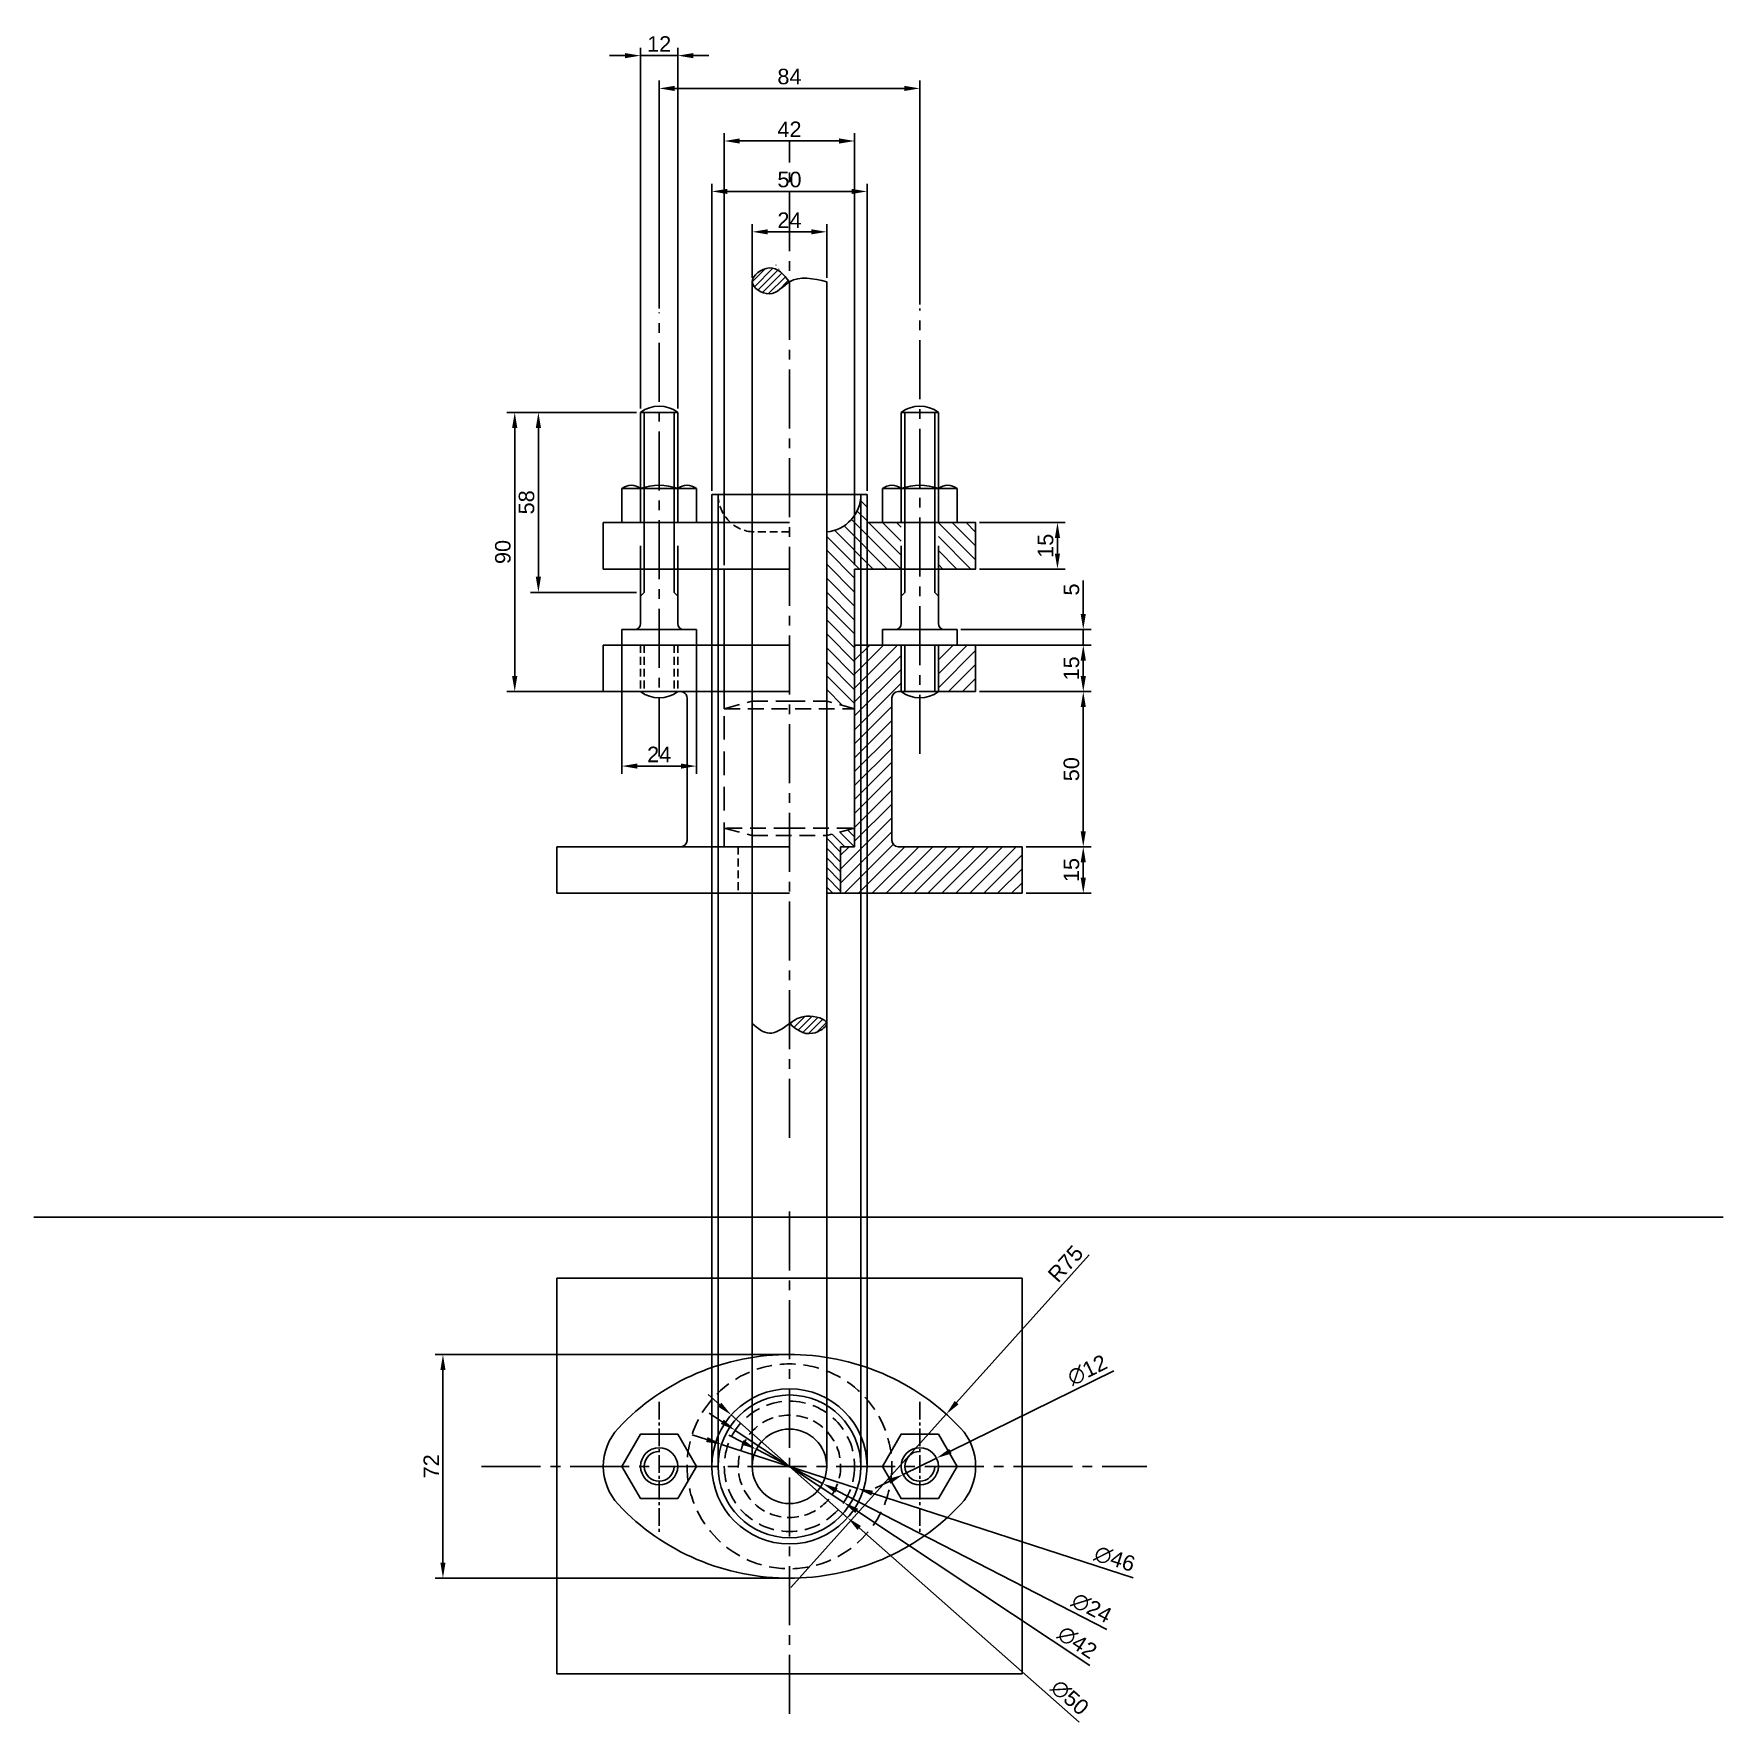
# Model space of a CAD drawing. Header units: millimetres. Extents: x 5833 to 6377, y 1736 to 2280.
import ezdxf

# ---------------------------------------------------------------- set-up
doc = ezdxf.new("R2010")
doc.units = ezdxf.units.MM
doc.linetypes.add('CENTER2', pattern=[28.575000000000003, 19.05, -3.175, 3.175, -3.175])
doc.linetypes.add('DASHED', pattern=[19.049999999999997, 12.7, -6.35])
doc.styles.get("Standard").update_dxf_attribs({"font": 'Arial.ttf'})
doc.dimstyles.new('ISO-25', dxfattribs={"dimtxt": 2.5, "dimasz": 2.5, "dimexe": 1.25, "dimexo": 0.625, "dimtad": 1, "dimtxsty": 'Standard', "dimcen": 2.5, "dimadec": 0, "dimazin": 0, "dimtfac": 1, "dimtmove": 0, "dimatfit": 3, "dimfxl": 1, "dimarcsym": 0})

# ---------------------------------------------------------------- blocks, each defined once
blk = doc.blocks.new('*U1')
at = {"color": 0, "linetype": 'CENTER2', "transparency": 16777216}
blk.add_line((1.40195161017274e-13, -156.3715205427118), (-1.082174641628654e-12, 164.9096467647023), dxfattribs=at)
blk = doc.blocks.new('*U2')
at = {"color": 0, "linetype": 'CENTER2', "transparency": 16777216}
blk.add_line((0, -75.1726855868917), (0, 67.93751460773797), dxfattribs=at)
blk = doc.blocks.new('*U3')
at = {"color": 0, "linetype": 'CENTER2', "transparency": 16777216}
blk.add_line((4.739160511534558e-12, -74.29170738724429), (-4.418116687140333e-12, 69.25898190720932), dxfattribs=at)
blk = doc.blocks.new('*D4')
at = {"color": 0, "lineweight": -2, "transparency": 16777216}
for p, q in [((6023.120796433682, 2273.291506123061), (6018.120796433682, 2273.291506123061)), ((6028.120796433682, 2159.570722830736), (6028.120796433682, 2275.791506123061)), ((6028.120796433682, 2273.291506123061), (6040.120796433682, 2273.291506123061)), ((6040.120796433682, 2159.570722830736), (6040.120796433682, 2275.791506123061)), ((6045.120796433682, 2273.291506123061), (6050.120796433682, 2273.291506123061))]:
    blk.add_line(p, q, dxfattribs=at)
at = {"color": 0, "transparency": 16777216}
for points in [[(6023.120796433682, 2274.124839456395), (6023.120796433682, 2272.458172789728), (6028.120796433682, 2273.291506123061)], [(6045.120796433682, 2274.124839456395), (6045.120796433682, 2272.458172789728), (6040.120796433682, 2273.291506123061)]]:
    blk.add_solid(points, dxfattribs=at)
at = {"layer": 'Defpoints', "color": 0, "transparency": 16777216}
for p in [(6040.120796433682, 2273.291506123061), (6028.120796433682, 2158.320722830736), (6040.120796433682, 2158.320722830736)]:
    blk.add_point(p, dxfattribs=at)
at = {"color": 0, "transparency": 16777216, "insert": (6034.120796433682, 2277.051738046663), "char_height": 5, "attachment_point": 5}
blk.add_mtext('12', dxfattribs=at)
blk = doc.blocks.new('*D5')
at = {"color": 0, "lineweight": -2, "transparency": 16777216}
for p, q in [((6026.870796433682, 2158.320722830736), (5985.068215493733, 2158.320722830736)), ((5987.568215493733, 2153.320722830736), (5987.568215493733, 2073.320722830736)), ((6026.870796433683, 2068.320722830736), (5985.068215493733, 2068.320722830736))]:
    blk.add_line(p, q, dxfattribs=at)
at = {"color": 0, "transparency": 16777216}
for points in [[(5986.7348821604, 2153.320722830736), (5988.401548827066, 2153.320722830736), (5987.568215493733, 2158.320722830736)], [(5986.7348821604, 2073.320722830736), (5988.401548827066, 2073.320722830736), (5987.568215493733, 2068.320722830736)]]:
    blk.add_solid(points, dxfattribs=at)
at = {"layer": 'Defpoints', "color": 0, "transparency": 16777216}
for p in [(6028.120796433682, 2158.320722830736), (5987.568215493733, 2068.320722830736), (6028.120796433683, 2068.320722830736)]:
    blk.add_point(p, dxfattribs=at)
at = {"color": 0, "transparency": 16777216, "insert": (5983.765350555123, 2113.320722830737), "char_height": 5, "attachment_point": 5, "rotation": 90}
blk.add_mtext('90', dxfattribs=at)
blk = doc.blocks.new('*D6')
at = {"color": 0, "lineweight": -2, "transparency": 16777216}
for p, q in [((6022.120796433683, 2087.070722830736), (6022.120796433683, 2041.821531840697)), ((6046.120796433683, 2087.070722830736), (6046.120796433683, 2041.821531840697)), ((6027.120796433683, 2044.321531840697), (6041.120796433683, 2044.321531840697))]:
    blk.add_line(p, q, dxfattribs=at)
at = {"color": 0, "transparency": 16777216}
for points in [[(6027.120796433683, 2045.154865174031), (6027.120796433683, 2043.488198507364), (6022.120796433683, 2044.321531840697)], [(6041.120796433683, 2045.154865174031), (6041.120796433683, 2043.488198507364), (6046.120796433683, 2044.321531840697)]]:
    blk.add_solid(points, dxfattribs=at)
at = {"layer": 'Defpoints', "color": 0, "transparency": 16777216}
for p in [(6022.120796433683, 2088.320722830736), (6046.120796433683, 2088.320722830736), (6046.120796433683, 2044.321531840697)]:
    blk.add_point(p, dxfattribs=at)
at = {"color": 0, "transparency": 16777216, "insert": (6034.120796433683, 2048.081763764299), "char_height": 5, "attachment_point": 5}
blk.add_mtext('24', dxfattribs=at)
blk = doc.blocks.new('*D7')
at = {"color": 0, "lineweight": -2, "transparency": 16777216}
for p, q in [((6026.870796433682, 2158.320722830736), (5992.69437978791, 2158.320722830736)), ((5995.19437978791, 2153.320722830736), (5995.19437978791, 2105.320722830736)), ((6026.870796433682, 2100.320722830736), (5992.69437978791, 2100.320722830736))]:
    blk.add_line(p, q, dxfattribs=at)
at = {"color": 0, "transparency": 16777216}
for points in [[(5994.361046454577, 2153.320722830736), (5996.027713121243, 2153.320722830736), (5995.19437978791, 2158.320722830736)], [(5994.361046454577, 2105.320722830736), (5996.027713121243, 2105.320722830736), (5995.19437978791, 2100.320722830736)]]:
    blk.add_solid(points, dxfattribs=at)
at = {"layer": 'Defpoints', "color": 0, "transparency": 16777216}
for p in [(6028.120796433682, 2158.320722830736), (5995.19437978791, 2100.320722830736), (6028.120796433682, 2100.320722830736)]:
    blk.add_point(p, dxfattribs=at)
at = {"color": 0, "transparency": 16777216, "insert": (5991.391514849301, 2129.320722830737), "char_height": 5, "attachment_point": 5, "rotation": 90}
blk.add_mtext('58', dxfattribs=at)
blk = doc.blocks.new('*D8')
at = {"color": 0, "lineweight": -2, "transparency": 16777216}
for p, q in [((6051.120796433682, 2133.070722830736), (6051.120796433682, 2232.028573674721)), ((6056.120796433682, 2229.528573674721), (6096.120796433682, 2229.528573674721)), ((6101.120796433682, 2133.070722830736), (6101.120796433682, 2232.028573674721))]:
    blk.add_line(p, q, dxfattribs=at)
at = {"color": 0, "transparency": 16777216}
for points in [[(6056.120796433682, 2230.361907008055), (6056.120796433682, 2228.695240341388), (6051.120796433682, 2229.528573674721)], [(6096.120796433682, 2230.361907008055), (6096.120796433682, 2228.695240341388), (6101.120796433682, 2229.528573674721)]]:
    blk.add_solid(points, dxfattribs=at)
at = {"layer": 'Defpoints', "color": 0, "transparency": 16777216}
for p in [(6101.120796433682, 2229.528573674721), (6051.120796433682, 2131.820722830736), (6101.120796433682, 2131.820722830736)]:
    blk.add_point(p, dxfattribs=at)
at = {"color": 0, "transparency": 16777216, "insert": (6076.120796433682, 2233.33143861333), "char_height": 5, "attachment_point": 5}
blk.add_mtext('50', dxfattribs=at)
blk = doc.blocks.new('*D9')
at = {"color": 0, "lineweight": -2, "transparency": 16777216}
for p, q in [((6034.120796433682, 2191.750878125594), (6034.120796433682, 2265.227877003952)), ((6118.120796433679, 2193.072345425065), (6118.120796433679, 2265.227877003952)), ((6039.120796433682, 2262.727877003952), (6113.120796433679, 2262.727877003952))]:
    blk.add_line(p, q, dxfattribs=at)
at = {"color": 0, "transparency": 16777216}
for points in [[(6039.120796433682, 2263.561210337286), (6039.120796433682, 2261.894543670619), (6034.120796433682, 2262.727877003952)], [(6113.120796433679, 2263.561210337286), (6113.120796433679, 2261.894543670619), (6118.120796433679, 2262.727877003952)]]:
    blk.add_solid(points, dxfattribs=at)
at = {"layer": 'Defpoints', "color": 0, "transparency": 16777216}
for p in [(6118.120796433679, 2262.727877003952), (6034.120796433682, 2190.500878125594), (6118.120796433679, 2191.822345425065)]:
    blk.add_point(p, dxfattribs=at)
at = {"color": 0, "transparency": 16777216, "insert": (6076.120796433682, 2266.530741942561), "char_height": 5, "attachment_point": 5}
blk.add_mtext('84', dxfattribs=at)
blk = doc.blocks.new('*D10')
at = {"color": 0, "lineweight": -2, "transparency": 16777216}
for p, q in [((6055.120796433682, 2109.070722830736), (6055.120796433682, 2248.28230996007)), ((6060.120796433682, 2245.78230996007), (6092.120796433682, 2245.78230996007)), ((6097.120796433682, 2109.070722830736), (6097.120796433682, 2248.28230996007))]:
    blk.add_line(p, q, dxfattribs=at)
at = {"color": 0, "transparency": 16777216}
for points in [[(6060.120796433682, 2246.615643293404), (6060.120796433682, 2244.948976626737), (6055.120796433682, 2245.78230996007)], [(6092.120796433682, 2246.615643293404), (6092.120796433682, 2244.948976626737), (6097.120796433682, 2245.78230996007)]]:
    blk.add_solid(points, dxfattribs=at)
at = {"layer": 'Defpoints', "color": 0, "transparency": 16777216}
for p in [(6097.120796433682, 2245.78230996007), (6055.120796433682, 2107.820722830736), (6097.120796433682, 2107.820722830736)]:
    blk.add_point(p, dxfattribs=at)
at = {"color": 0, "transparency": 16777216, "insert": (6076.120796433682, 2249.542541883672), "char_height": 5, "attachment_point": 5}
blk.add_mtext('42', dxfattribs=at)
blk = doc.blocks.new('*D11')
at = {"color": 0, "lineweight": -2, "transparency": 16777216}
for p, q in [((6061.00246282441, 1826.416289361805), (6056.5558941158, 1828.702777218675)), ((6065.449031533019, 1824.129801504936), (6086.792561334347, 1813.154659791962)), ((6178.399254808517, 1766.049216030105), (6091.239130042956, 1810.868171935093))]:
    blk.add_line(p, q, dxfattribs=at)
at = {"color": 0, "transparency": 16777216}
for points in [[(6061.383544133888, 1827.157384146574), (6060.621381514931, 1825.675194577037), (6065.449031533019, 1824.129801504936)], [(6091.620211352434, 1811.60926671986), (6090.858048733478, 1810.127077150324), (6086.792561334347, 1813.154659791962)]]:
    blk.add_solid(points, dxfattribs=at)
at = {"layer": 'Defpoints', "color": 0, "transparency": 16777216}
for p in [(6065.449031533019, 1824.129801504936), (6086.792561334347, 1813.154659791962)]:
    blk.add_point(p, dxfattribs=at)
at = {"color": 0, "transparency": 16777216, "insert": (6173.495991880689, 1773.003962332077), "char_height": 5, "attachment_point": 5, "rotation": 332.78713826620435}
blk.add_mtext('∅24', dxfattribs=at)
blk = doc.blocks.new('*D12')
at = {"color": 0, "lineweight": -2, "transparency": 16777216}
for p, q in [((6054.44938247579, 1833.007112028595), (6050.281802868503, 1835.769589217085)), ((6058.616962083077, 1830.244634840105), (6093.624630784287, 1807.039826456792)), ((6172.955708629182, 1754.455277741358), (6097.792210391573, 1804.277349268302))]:
    blk.add_line(p, q, dxfattribs=at)
at = {"color": 0, "transparency": 16777216}
for points in [[(6054.909795340539, 1833.701708629809), (6053.988969611042, 1832.312515427381), (6058.616962083077, 1830.244634840105)], [(6098.252623256322, 1804.971945869516), (6097.331797526826, 1803.582752667088), (6093.624630784287, 1807.039826456792)]]:
    blk.add_solid(points, dxfattribs=at)
at = {"layer": 'Defpoints', "color": 0, "transparency": 16777216}
for p in [(6058.616962083077, 1830.244634840105), (6093.624630784287, 1807.039826456792)]:
    blk.add_point(p, dxfattribs=at)
at = {"color": 0, "transparency": 16777216, "insert": (6168.861342480763, 1761.899430498811), "char_height": 5, "attachment_point": 5, "rotation": 326.46162057080915}
blk.add_mtext('∅42', dxfattribs=at)
blk = doc.blocks.new('*D13')
at = {"color": 0, "lineweight": -2, "transparency": 16777216}
for p, q in [((6053.634291949856, 1838.500657476844), (6049.886541202551, 1841.810395281577)), ((6057.382042697161, 1835.190919672112), (6094.859550170207, 1802.093541624787)), ((6169.497769251564, 1736.178556336841), (6098.607300917512, 1798.783803820054))]:
    blk.add_line(p, q, dxfattribs=at)
at = {"color": 0, "transparency": 16777216}
for points in [[(6054.185914917311, 1839.125282601395), (6053.0826689824, 1837.876032352294), (6057.382042697161, 1835.190919672112)], [(6099.158923884966, 1799.408428944605), (6098.055677950056, 1798.159178695504), (6094.859550170207, 1802.093541624787)]]:
    blk.add_solid(points, dxfattribs=at)
at = {"layer": 'Defpoints', "color": 0, "transparency": 16777216}
for p in [(6057.382042697161, 1835.190919672112), (6094.859550170207, 1802.093541624787)]:
    blk.add_point(p, dxfattribs=at)
at = {"color": 0, "transparency": 16777216, "insert": (6166.454049009139, 1744.12663615884), "char_height": 5, "attachment_point": 5, "rotation": 318.5514254638307}
blk.add_mtext('∅50', dxfattribs=at)
blk = doc.blocks.new('*D14')
at = {"color": 0, "lineweight": -2, "transparency": 16777216}
for p, q in [((6137.370796433682, 2122.820722830736), (6164.992195378982, 2122.820722830736)), ((6162.492195378982, 2117.820722830736), (6162.492195378982, 2112.820722830736)), ((6137.370796433682, 2107.820722830736), (6164.992195378982, 2107.820722830736))]:
    blk.add_line(p, q, dxfattribs=at)
at = {"color": 0, "transparency": 16777216}
for points in [[(6161.658862045649, 2117.820722830736), (6163.325528712315, 2117.820722830736), (6162.492195378982, 2122.820722830736)], [(6161.658862045649, 2112.820722830736), (6163.325528712315, 2112.820722830736), (6162.492195378982, 2107.820722830736)]]:
    blk.add_solid(points, dxfattribs=at)
at = {"layer": 'Defpoints', "color": 0, "transparency": 16777216}
for p in [(6136.120796433682, 2122.820722830736), (6136.120796433682, 2107.820722830736), (6162.492195378982, 2107.820722830736)]:
    blk.add_point(p, dxfattribs=at)
at = {"color": 0, "transparency": 16777216, "insert": (6158.689330440372, 2115.320722830737), "char_height": 5, "attachment_point": 5, "rotation": 90}
blk.add_mtext('15', dxfattribs=at)
blk = doc.blocks.new('*D15')
at = {"color": 0, "lineweight": -2, "transparency": 16777216}
for p, q in [((6180.618679603262, 1849.428478492699), (6127.988543708101, 1823.503049893003)), ((6112.738388829457, 1815.990874696873), (6123.503204037911, 1821.293586600024)), ((6108.253049159268, 1813.781411403894), (6103.767709489078, 1811.571948110914))]:
    blk.add_line(p, q, dxfattribs=at)
at = {"color": 0, "transparency": 16777216}
for points in [[(6127.620299825938, 1824.250606504702), (6128.356787590264, 1822.755493281305), (6123.503204037911, 1821.293586600024)], [(6107.884805277105, 1814.528968015592), (6108.62129304143, 1813.033854792195), (6112.738388829457, 1815.990874696873)]]:
    blk.add_solid(points, dxfattribs=at)
at = {"layer": 'Defpoints', "color": 0, "transparency": 16777216}
for p in [(6123.503204037911, 1821.293586600024), (6112.738388829457, 1815.990874696873)]:
    blk.add_point(p, dxfattribs=at)
at = {"color": 0, "transparency": 16777216, "insert": (6172.125472543947, 1849.639850868401), "char_height": 5, "attachment_point": 5, "rotation": 26.22470268610591}
blk.add_mtext('∅12', dxfattribs=at)
blk = doc.blocks.new('*D16')
at = {"color": 0, "lineweight": -2, "transparency": 16777216}
for p, q in [((6152.370796433683, 2018.320722830736), (6173.311664405263, 2018.320722830736)), ((6170.811664405263, 2013.320722830736), (6170.811664405263, 2008.320722830736)), ((6152.370796433683, 2003.320722830736), (6173.311664405263, 2003.320722830736))]:
    blk.add_line(p, q, dxfattribs=at)
at = {"color": 0, "transparency": 16777216}
for points in [[(6169.97833107193, 2013.320722830736), (6171.644997738596, 2013.320722830736), (6170.811664405263, 2018.320722830736)], [(6169.97833107193, 2008.320722830736), (6171.644997738596, 2008.320722830736), (6170.811664405263, 2003.320722830736)]]:
    blk.add_solid(points, dxfattribs=at)
at = {"layer": 'Defpoints', "color": 0, "transparency": 16777216}
for p in [(6151.120796433683, 2018.320722830736), (6151.120796433683, 2003.320722830736), (6170.811664405263, 2003.320722830736)]:
    blk.add_point(p, dxfattribs=at)
at = {"color": 0, "transparency": 16777216, "insert": (6167.008799466655, 2010.820722830737), "char_height": 5, "attachment_point": 5, "rotation": 90}
blk.add_mtext('15', dxfattribs=at)
blk = doc.blocks.new('*D17')
at = {"color": 0, "lineweight": -2, "transparency": 16777216}
for p, q in [((6137.370796433683, 2068.320722830736), (6173.311664405265, 2068.320722830736)), ((6170.811664405265, 2063.320722830736), (6170.811664405264, 2023.320722830736)), ((6152.370796433683, 2018.320722830736), (6173.311664405264, 2018.320722830736))]:
    blk.add_line(p, q, dxfattribs=at)
at = {"color": 0, "transparency": 16777216}
for points in [[(6169.978331071932, 2063.320722830736), (6171.644997738598, 2063.320722830736), (6170.811664405265, 2068.320722830736)], [(6169.978331071931, 2023.320722830736), (6171.644997738597, 2023.320722830736), (6170.811664405264, 2018.320722830736)]]:
    blk.add_solid(points, dxfattribs=at)
at = {"layer": 'Defpoints', "color": 0, "transparency": 16777216}
for p in [(6136.120796433683, 2068.320722830736), (6151.120796433683, 2018.320722830736), (6170.811664405264, 2018.320722830736)]:
    blk.add_point(p, dxfattribs=at)
at = {"color": 0, "transparency": 16777216, "insert": (6167.008799466656, 2043.320722830737), "char_height": 5, "attachment_point": 5, "rotation": 90}
blk.add_mtext('50', dxfattribs=at)
blk = doc.blocks.new('*D18')
at = {"color": 0, "lineweight": -2, "transparency": 16777216}
for p, q in [((6137.370796433683, 2083.320722830736), (6173.311664405265, 2083.320722830736)), ((6170.811664405265, 2078.320722830736), (6170.811664405265, 2073.320722830736)), ((6137.370796433683, 2068.320722830736), (6173.311664405265, 2068.320722830736))]:
    blk.add_line(p, q, dxfattribs=at)
at = {"color": 0, "transparency": 16777216}
for points in [[(6169.978331071932, 2078.320722830736), (6171.644997738598, 2078.320722830736), (6170.811664405265, 2083.320722830736)], [(6169.978331071932, 2073.320722830736), (6171.644997738598, 2073.320722830736), (6170.811664405265, 2068.320722830736)]]:
    blk.add_solid(points, dxfattribs=at)
at = {"layer": 'Defpoints', "color": 0, "transparency": 16777216}
for p in [(6136.120796433683, 2083.320722830736), (6136.120796433683, 2068.320722830736), (6170.811664405265, 2068.320722830736)]:
    blk.add_point(p, dxfattribs=at)
at = {"color": 0, "transparency": 16777216, "insert": (6167.008799466656, 2075.820722830737), "char_height": 5, "attachment_point": 5, "rotation": 90}
blk.add_mtext('15', dxfattribs=at)
blk = doc.blocks.new('*D19')
at = {"color": 0, "lineweight": -2, "transparency": 16777216}
for p, q in [((6170.811664405265, 2093.320722830736), (6170.811664405265, 2104.135866077667)), ((6131.370796433682, 2088.320722830736), (6173.311664405265, 2088.320722830736)), ((6170.811664405265, 2083.320722830737), (6170.811664405265, 2088.320722830736)), ((6131.370796433682, 2083.320722830737), (6173.311664405265, 2083.320722830737)), ((6170.811664405265, 2078.320722830737), (6170.811664405265, 2073.320722830737))]:
    blk.add_line(p, q, dxfattribs=at)
at = {"color": 0, "transparency": 16777216}
for points in [[(6169.978331071932, 2093.320722830736), (6171.644997738598, 2093.320722830736), (6170.811664405265, 2088.320722830736)], [(6169.978331071932, 2078.320722830737), (6171.644997738598, 2078.320722830737), (6170.811664405265, 2083.320722830737)]]:
    blk.add_solid(points, dxfattribs=at)
at = {"layer": 'Defpoints', "color": 0, "transparency": 16777216}
for p in [(6130.120796433682, 2088.320722830736), (6170.811664405265, 2088.320722830736), (6130.120796433682, 2083.320722830737)]:
    blk.add_point(p, dxfattribs=at)
at = {"color": 0, "transparency": 16777216, "insert": (6167.019031390258, 2101.228294454203), "char_height": 5, "attachment_point": 5, "rotation": 90}
blk.add_mtext('5', dxfattribs=at)
blk = doc.blocks.new('*D20')
at = {"color": 0, "lineweight": -2, "transparency": 16777216}
for p, q in [((6064.120796433682, 2201.646034442339), (6064.120796433682, 2219.005111502007)), ((6069.120796433682, 2216.505111502007), (6083.120796433682, 2216.505111502007)), ((6088.120796433682, 2201.646034442356), (6088.120796433682, 2219.005111502007))]:
    blk.add_line(p, q, dxfattribs=at)
at = {"color": 0, "transparency": 16777216}
for points in [[(6069.120796433682, 2217.338444835341), (6069.120796433682, 2215.671778168674), (6064.120796433682, 2216.505111502007)], [(6083.120796433682, 2217.338444835341), (6083.120796433682, 2215.671778168674), (6088.120796433682, 2216.505111502007)]]:
    blk.add_solid(points, dxfattribs=at)
at = {"layer": 'Defpoints', "color": 0, "transparency": 16777216}
for p in [(6088.120796433682, 2216.505111502007), (6064.120796433682, 2200.396034442339), (6088.120796433682, 2200.396034442356)]:
    blk.add_point(p, dxfattribs=at)
at = {"color": 0, "transparency": 16777216, "insert": (6076.120796433682, 2220.265343425609), "char_height": 5, "attachment_point": 5}
blk.add_mtext('24', dxfattribs=at)
blk = doc.blocks.new('*D22')
at = {"color": 0, "lineweight": -2, "ltscale": 2, "transparency": 16777216}
for p, q in [((6049.485096915116, 1827.275857415844), (6044.728722001092, 1828.817576481447)), ((6054.24147182914, 1825.734138350241), (6098.000121038161, 1811.550322946695)), ((6186.897025838693, 1782.735510094165), (6102.756495952184, 1810.008603881092))]:
    blk.add_line(p, q, dxfattribs=at)
at = {"color": 0, "ltscale": 2, "transparency": 16777216}
for points in [[(6049.742050092716, 1828.068586568181), (6049.228143737515, 1826.483128263507), (6054.24147182914, 1825.734138350241)], [(6103.013449129785, 1810.801333033429), (6102.499542774583, 1809.215874728754), (6098.000121038161, 1811.550322946695)]]:
    blk.add_solid(points, dxfattribs=at)
at = {"layer": 'Defpoints', "color": 0, "ltscale": 2, "transparency": 16777216}
for p in [(6054.24147182914, 1825.734138350241), (6098.000121038161, 1811.550322946695)]:
    blk.add_point(p, dxfattribs=at)
at = {"color": 0, "ltscale": 2, "transparency": 16777216, "insert": (6180.931126362326, 1788.813930661916), "char_height": 5, "attachment_point": 5, "rotation": 342.04055070646837}
blk.add_mtext('∅46', dxfattribs=at)
blk = doc.blocks.new('*D24')
at = {"color": 0, "lineweight": -2, "transparency": 16777216}
for p, q in [((6172.765971211616, 1886.795795285326), (6129.999148795515, 1839.168705981468)), ((6076.549367862254, 1779.644585507609), (6126.658537487187, 1835.448448451851))]:
    blk.add_line(p, q, dxfattribs=at)
at = {"color": 0, "transparency": 16777216}
blk.add_solid([(6129.379105873913, 1839.725474532856), (6130.619191717118, 1838.611937430079), (6126.658537487187, 1835.448448451851)], dxfattribs=at)
at = {"layer": 'Defpoints', "color": 0, "transparency": 16777216}
for p in [(6126.658537487187, 1835.448448451851), (6076.549367862254, 1779.644585507609)]:
    blk.add_point(p, dxfattribs=at)
at = {"color": 0, "transparency": 16777216, "insert": (6165.105183703998, 1883.940947339025), "char_height": 5, "attachment_point": 5, "rotation": 48.077695036137136}
blk.add_mtext('R75', dxfattribs=at)
blk = doc.blocks.new('*D25')
at = {"color": 0, "lineweight": -2, "transparency": 16777216}
for p, q in [((6074.870796433725, 1854.643361007821), (5961.930522489531, 1854.643361007821)), ((5964.430522489531, 1849.643361007821), (5964.430522489531, 1787.641100289078)), ((6074.870796433725, 1782.641100289078), (5961.930522489531, 1782.641100289078))]:
    blk.add_line(p, q, dxfattribs=at)
at = {"color": 0, "transparency": 16777216}
for points in [[(5963.597189156198, 1849.643361007821), (5965.263855822864, 1849.643361007821), (5964.430522489531, 1854.643361007821)], [(5963.597189156198, 1787.641100289078), (5965.263855822864, 1787.641100289078), (5964.430522489531, 1782.641100289078)]]:
    blk.add_solid(points, dxfattribs=at)
at = {"layer": 'Defpoints', "color": 0, "transparency": 16777216}
for p in [(6076.120796433725, 1854.643361007821), (5964.430522489531, 1782.641100289078), (6076.120796433725, 1782.641100289078)]:
    blk.add_point(p, dxfattribs=at)
at = {"color": 0, "transparency": 16777216, "insert": (5960.670290565929, 1818.64223064845), "char_height": 5, "attachment_point": 5, "rotation": 90}
blk.add_mtext('72', dxfattribs=at)

msp = doc.modelspace()

# ---------------------------------------------------------------- hatches: boundary and pattern name
h = msp.add_hatch()
h.set_pattern_fill('ANSI31', color=4, scale=0.5)
h.set_pattern_definition([(45, (0, 0), (-1.122532015133644, 1.122532015133644), [])])
edge = h.paths.add_edge_path()
edge.add_spline(control_points=[(6076.120796433682, 2200.396034442356), (6073.992526565561, 2199.095476850961), (6070.693762628582, 2194.318847493893), (6061.027250523801, 2200.416526285421), (6070.656686064092, 2207.180200494862), (6074.233656326241, 2202.73908225568), (6076.120796433682, 2200.396034442356)], knot_values=[12, 12.00000000000038, 12.00000000000038, 12.00000000000038, 19.58334666795234, 26.29822476750989, 33.38631124000084, 41.3020252719714, 41.3020252719714, 41.3020252719714, 41.3020252719714], degree=3, periodic=0)
edge = h.paths.add_edge_path()
edge.add_spline(control_points=[(6076.120796433683, 1961.349291948379), (6077.813107132794, 1962.569775419676), (6081.028471000718, 1964.716685772291), (6091.178133098115, 1962.050454858012), (6082.040534725046, 1956.353460316332), (6078.32579813837, 1959.488429740827), (6076.120796433683, 1961.349291948379)], knot_values=[13.55585055425115, 13.55585055425115, 13.55585055425115, 13.55585055425195, 19.57679604194125, 26.4482411379056, 31.98217375137982, 40.06460662878211, 40.06460662878211, 40.06460662878211, 40.06460662878211], degree=3, periodic=0)
h = msp.add_hatch()
h.set_pattern_fill('ANSI31', color=4, angle=90)
h.set_pattern_definition([(135, (0, 7.5), (-2.245064030267288, -2.245064030267288), [])])
h.paths.add_polyline_path([(6088.120796433683, 2065.232265562617), (6097.120796433682, 2062.820722830736), (6097.120796433682, 2107.820722830736), (6112.120796433684, 2107.820722830736), (6112.120796433684, 2122.820722830736), (6101.120796433682, 2122.820722830736), (6101.120796433682, 2131.820722830736), (6099.120796433682, 2131.820722830736, -0.3909870419590702), (6088.120796433682, 2119.820722830736)])
h.paths.add_polyline_path([(6136.120796433682, 2107.820722830736), (6136.120796433682, 2122.820722830736), (6124.120796433685, 2122.820722830736), (6124.120796433685, 2107.820722830736)])
h = msp.add_hatch()
h.set_pattern_fill('ANSI31', color=4)
h.set_pattern_definition([(45, (0, 0), (-2.245064030267288, 2.245064030267288), [])])
h.paths.add_polyline_path([(6109.120796433683, 2066.320722830736, -0.4142135623730951), (6111.120796433683, 2068.320722830736), (6112.120796433683, 2068.320722830736), (6112.120796433684, 2083.320722830736), (6097.120796433683, 2083.320722830736), (6097.120796433683, 2018.320722830736), (6092.620796433683, 2018.320722830736), (6092.620796433683, 2003.320722830736), (6151.120796433683, 2003.320722830736), (6151.120796433683, 2018.320722830736), (6111.120796433683, 2018.320722830736, -0.4142135623730951), (6109.120796433683, 2020.320722830736)])
h.paths.add_polyline_path([(6136.120796433683, 2083.320722830736), (6124.120796433683, 2083.320722830736), (6124.120796433683, 2068.320722830736), (6136.120796433683, 2068.320722830736)], flags=17)
h = msp.add_hatch()
h.set_pattern_fill('ANSI31', color=4, scale=0.7, angle=90)
h.set_pattern_definition([(135, (0, 0), (-1.571544821187102, -1.571544821187101), [])])
h.paths.add_polyline_path([(6088.120796433683, 2003.320722830736), (6092.620796433683, 2003.320722830736), (6092.620796433683, 2018.320722830736), (6097.120796433683, 2018.320722830736), (6097.120796433683, 2024.320722830736), (6088.120796433684, 2021.909180098856), (6088.120796433683, 2018.320722830736)])

# ---------------------------------------------------------------- linework, layer by layer
at = {"color": 170}
for p, q in [((6064.120796433682, 1961.349291948379), (6064.120796433682, 2200.396034442356)), ((6088.120796433682, 2200.396034442356), (6088.120796433683, 1961.349291948379))]:
    msp.add_line(p, q, dxfattribs=at)
at = {"color": 6}
for p, q in [((6028.120796433682, 2158.320722830736), (6040.120796433682, 2158.320722830736)), ((6028.120796433682, 2126.291285579214), (6028.120796433682, 2158.320722830736)), ((6029.320796433683, 2100.320722830736), (6029.320796433683, 2158.320722830736)), ((6038.920796433683, 2100.320722830736), (6038.920796433683, 2158.320722830736)), ((6040.120796433682, 2158.320722830736), (6040.120796433682, 2126.291285579214)), ((6112.120796433684, 2158.320722830736), (6124.120796433684, 2158.320722830736)), ((6112.120796433684, 2126.291285579213), (6112.120796433684, 2158.320722830736)), ((6113.320796433679, 2158.320722830736), (6113.320796433683, 2100.320722830736)), ((6122.920796433683, 2100.320722830736), (6122.920796433683, 2158.320722830736)), ((6124.120796433684, 2158.320722830736), (6124.120796433685, 2126.291285579214)), ((6028.120796433682, 2090.320722830736), (6028.120796433682, 2115.320722830736)), ((6040.120796433682, 2115.320722830736), (6040.120796433682, 2090.320722830736)), ((6112.120796433684, 2090.320722830736), (6112.120796433683, 2115.320722830736)), ((6124.120796433685, 2115.320722830736), (6124.120796433685, 2090.320722830736)), ((6029.320796433683, 2100.320722830736), (6028.120796433682, 2099.120722830735)), ((6038.920796433683, 2100.320722830736), (6040.120796433682, 2099.120722830738)), ((6113.320796433683, 2100.320722830736), (6112.120796433684, 2099.120722830737)), ((6122.920796433683, 2100.320722830736), (6124.120796433684, 2099.120722830735)), ((6022.120796433683, 2083.320722830736), (6022.120796433683, 2088.320722830736)), ((6022.120796433683, 2088.320722830736), (6026.120796433682, 2088.320722830736)), ((6026.120796433682, 2088.320722830736), (6042.120796433682, 2088.320722830736)), ((6042.120796433682, 2088.320722830736), (6046.120796433683, 2088.320722830736)), ((6046.120796433683, 2088.320722830736), (6046.120796433683, 2083.320722830736)), ((6106.120796433682, 2088.320722830736), (6106.120796433682, 2083.320722830736)), ((6110.120796433684, 2088.320722830736), (6106.120796433682, 2088.320722830736)), ((6110.120796433684, 2088.320722830736), (6126.120796433685, 2088.320722830736)), ((6130.120796433682, 2088.320722830736), (6126.120796433685, 2088.320722830736)), ((6130.120796433682, 2083.320722830736), (6130.120796433682, 2088.320722830736)), ((6022.120796433683, 2083.320722830736), (6046.120796433683, 2083.320722830736)), ((6106.120796433682, 2083.320722830736), (6130.120796433682, 2083.320722830736)), ((6112.120796433683, 2068.320722830736), (6112.120796433684, 2083.320722830736)), ((6113.320796433683, 2083.320722830736), (6113.320796433684, 2068.320722830736)), ((6122.920796433683, 2083.320722830736), (6122.920796433683, 2068.320722830736)), ((6124.120796433683, 2083.320722830736), (6124.120796433683, 2068.320722830736)), ((6028.120796433684, 2068.320722830736), (6040.120796433683, 2068.320722830737)), ((6112.120796433682, 2068.320722830737), (6124.120796433684, 2068.320722830736))]:
    msp.add_line(p, q, dxfattribs=at)
at = {"color": 3}
for p, q in [((6022.120796433682, 2133.791285579214), (6046.120796433682, 2133.791285579214)), ((6028.120796433682, 2133.791285579213), (6028.120796433682, 2122.820722830736)), ((6040.120796433681, 2133.791285579214), (6040.120796433683, 2122.820722830736)), ((6106.120796433685, 2133.791285579214), (6130.120796433685, 2133.791285579214)), ((6112.120796433684, 2133.791285579214), (6112.120796433682, 2122.820722830736)), ((6124.120796433685, 2133.791285579213), (6124.120796433685, 2122.820722830736)), ((6022.120796433682, 2122.820722830736), (6046.120796433682, 2122.820722830736)), ((6106.120796433685, 2122.820722830736), (6130.120796433685, 2122.820722830736))]:
    msp.add_line(p, q, dxfattribs=at)
for p, q in [((6101.120796433682, 2131.820722830736), (6051.120796433682, 2131.820722830736)), ((6051.120796433682, 2131.820722830736), (6051.120796433682, 2122.820722830736)), ((6101.120796433682, 2122.820722830736), (6101.120796433682, 2131.820722830736)), ((6051.120796433682, 2122.820722830736), (6046.120796433682, 2122.820722830736)), ((6112.120796433682, 2100.320722830736), (6112.120796433682, 2115.320722830736)), ((6124.120796433682, 2115.320722830736), (6124.120796433682, 2100.320722830736)), ((6055.120796433682, 2107.820722830736), (6055.120796433682, 2062.820722830736)), ((6088.120796433682, 2055.320722830736), (6088.120796433682, 2112.320722830736)), ((6088.120796433683, 2112.320722830736), (6088.120796433682, 2103.320722830736)), ((6097.120796433682, 2062.820722830736), (6097.120796433682, 2107.820722830736)), ((6016.120796433683, 2068.320722830736), (6016.120796433683, 2083.320722830736)), ((6016.120796433683, 2083.320722830736), (6022.120796433683, 2083.320722830736)), ((6046.120796433683, 2083.320722830736), (6076.120796433682, 2083.320722830736)), ((6097.120796433683, 2083.320722830736), (6097.120796433683, 2018.320722830736)), ((6097.120796433684, 2083.320722830736), (6106.120796433682, 2083.320722830736)), ((6130.120796433682, 2083.320722830737), (6136.120796433683, 2083.320722830736)), ((6136.120796433683, 2083.320722830736), (6136.120796433683, 2068.320722830736)), ((6028.120796433684, 2068.320722830736), (6016.120796433683, 2068.320722830736)), ((6041.120796433683, 2068.320722830737), (6040.120796433683, 2068.320722830737)), ((6055.120796433683, 2068.320722830736), (6041.120796433683, 2068.320722830737)), ((6076.120796433683, 2068.320722830736), (6055.120796433684, 2068.320722830736)), ((6112.120796433682, 2068.320722830736), (6111.120796433683, 2068.320722830736)), ((6136.120796433683, 2068.320722830736), (6124.120796433684, 2068.320722830736)), ((6064.120796433683, 2021.909180098856), (6064.120796433683, 2018.320722830736)), ((6076.120796433683, 2018.320722830736), (6076.120796433683, 2024.320722830736)), ((6088.120796433684, 2021.909180098856), (6088.120796433683, 2018.320722830736)), ((6001.120796433683, 2018.320722830736), (6001.120796433683, 2003.320722830736)), ((6041.120796433683, 2018.320722830736), (6055.120796433683, 2018.320722830736)), ((6064.120796433683, 2003.320722830736), (6064.120796433683, 2018.320722830736)), ((6088.120796433683, 2003.320722830736), (6088.120796433683, 2018.320722830736)), ((6092.620796433683, 2018.320722830736), (6092.620796433683, 2003.320722830736)), ((6151.120796433683, 2018.320722830736), (6151.120796433683, 2003.320722830736)), ((5832.566126396525, 1898.903548427082), (6377.065612563889, 1898.903548427082)), ((6001.120796433683, 1751.812274234709), (6001.120796433683, 1879.319950677872)), ((6001.120796433683, 1879.319950677872), (6151.120796433682, 1879.319950677872)), ((6151.120796433682, 1751.812274234709), (6151.120796433683, 1879.319950677871)), ((6001.120796433683, 1751.812274234709), (6151.120796433682, 1751.812274234709))]:
    msp.add_line(p, q)
at = {"color": 2}
for p, q in [((6053.120796433648, 1818.642230648449), (6053.120796433682, 2131.820722830736)), ((6099.120796433648, 1818.642230648449), (6099.120796433682, 2131.820722830736)), ((6051.120796433682, 2122.820722830736), (6051.120796433682, 1818.642230648449)), ((6101.120796433682, 2122.820722830736), (6101.120796433682, 1818.642230648449)), ((6064.120796433682, 1961.349291948379), (6064.120796433683, 1818.642230648449)), ((6088.120796433683, 1961.349291948379), (6088.120796433682, 1818.642230648449))]:
    msp.add_line(p, q, dxfattribs=at)
at = {"linetype": 'DASHED', "ltscale": 0.2}
for p, q in [((6076.120796433682, 2119.820722830736), (6064.120796433682, 2119.820722830736)), ((6028.120796433682, 2100.320722830736), (6028.120796433682, 2115.320722830736)), ((6040.120796433682, 2115.320722830736), (6040.120796433682, 2100.320722830736)), ((6059.620796433683, 2018.320722830736), (6059.620796433683, 2003.320722830736))]:
    msp.add_line(p, q, dxfattribs=at)
at = {"linetype": 'DASHED', "ltscale": 0.7}
msp.add_line((6064.120796433682, 2112.320722830736), (6064.120796433682, 2055.320722830736), dxfattribs=at)
at = {"color": 6, "linetype": 'DASHED', "ltscale": 0.2}
for p, q in [((6028.120796433683, 2083.320722830736), (6028.120796433683, 2068.320722830736)), ((6029.320796433683, 2083.320722830736), (6029.320796433683, 2068.320722830736)), ((6038.920796433683, 2083.320722830736), (6038.920796433683, 2068.320722830736)), ((6040.120796433683, 2083.320722830736), (6040.120796433683, 2068.320722830736))]:
    msp.add_line(p, q, dxfattribs=at)
at = {"linetype": 'DASHED', "ltscale": 0.6}
msp.add_line((6055.120796433683, 2083.320722830736), (6055.120796433683, 2018.320722830736), dxfattribs=at)
at = {"linetype": 'DASHED', "ltscale": 0.4}
for p, q in [((6055.120796433682, 2062.820722830736), (6064.120796433683, 2065.232265562617)), ((6064.120796433683, 2065.232265562617), (6076.120796433682, 2065.232265562617)), ((6076.120796433682, 2065.232265562617), (6088.120796433682, 2065.232265562617)), ((6097.120796433682, 2062.820722830736), (6088.120796433682, 2065.232265562617)), ((6055.120796433682, 2062.820722830736), (6097.120796433682, 2062.820722830736)), ((6076.120796433683, 2024.320722830736), (6055.120796433683, 2024.320722830736)), ((6055.120796433683, 2024.320722830736), (6064.120796433683, 2021.909180098856)), ((6064.120796433683, 2021.909180098856), (6088.120796433684, 2021.909180098856)), ((6076.120796433683, 2024.320722830736), (6097.120796433683, 2024.320722830736)), ((6097.120796433683, 2024.320722830736), (6088.120796433684, 2021.909180098856))]:
    msp.add_line(p, q, dxfattribs=at)
at = {"color": 1, "linetype": 'CENTER2'}
for p, q in [((6076.120796433683, 1900.772383365506), (6076.120796433683, 1736.512077931392)), ((5976.879769169242, 1818.642230648449), (6191.273416528715, 1818.642230648449))]:
    msp.add_line(p, q, dxfattribs=at)
at = {"color": 1, "linetype": 'CENTER2', "ltscale": 0.3}
for p, q in [((6034.120796433683, 1839.426840339276), (6034.120796433683, 1797.132015075265)), ((6118.120796433688, 1839.426840339276), (6118.120796433688, 1797.132015075265))]:
    msp.add_line(p, q, dxfattribs=at)
at = {"color": 3}
for points in [[(6022.120796433682, 2122.820722830736), (6022.120796433682, 2133.791285579214)], [(6046.120796433682, 2133.791285579214), (6046.120796433682, 2122.820722830736)], [(6106.120796433685, 2122.820722830736), (6106.120796433685, 2133.791285579214)], [(6130.120796433685, 2133.791285579214), (6130.120796433685, 2122.820722830736)]]:
    msp.add_lwpolyline(points, dxfattribs=at)
for points in [[(6076.120796433682, 2107.820722830736), (6016.120796433682, 2107.820722830736), (6016.120796433682, 2122.820722830736), (6022.120796433682, 2122.820722830736)], [(6051.120796433682, 2122.820722830736), (6076.120796433682, 2122.820722830736)], [(6130.120796433685, 2122.820722830736), (6136.120796433682, 2122.820722830736), (6136.120796433682, 2107.820722830736), (6097.120796433682, 2107.820722830736)], [(6101.120796433682, 2122.820722830736), (6106.120796433685, 2122.820722830736)], [(6055.120796433683, 2018.320722830736), (6059.620796433683, 2018.320722830736)], [(6059.620796433683, 2018.320722830736), (6076.120796433683, 2018.320722830736)], [(6092.620796433683, 2018.320722830736), (6097.120796433683, 2018.320722830736)], [(6076.120796433683, 2003.320722830736), (6001.120796433683, 2003.320722830736)], [(6151.120796433683, 2003.320722830736), (6088.120796433683, 2003.320722830736)]]:
    msp.add_lwpolyline(points)
for points in [[(6001.120796433683, 2018.320722830736), (6041.120796433683, 2018.320722830736, 0.4142135623730951), (6043.120796433683, 2020.320722830736), (6043.120796433683, 2066.320722830737)], [(6109.120796433683, 2066.320722830736), (6109.120796433683, 2020.320722830736, 0.4142135623730951), (6111.120796433683, 2018.320722830736), (6151.120796433683, 2018.320722830736)]]:
    msp.add_lwpolyline(points, format="xyb")
for points in [[(6046.120796433682, 1818.642230648449), (6040.120796433682, 1829.034535493862), (6028.120796433682, 1829.034535493862), (6022.120796433682, 1818.642230648449), (6028.120796433682, 1808.249925803036), (6040.120796433682, 1808.249925803036)], [(6130.120796433687, 1818.642230648449), (6124.120796433687, 1829.034535493862), (6112.120796433687, 1829.034535493862), (6106.120796433687, 1818.642230648449), (6112.120796433687, 1808.249925803036), (6124.120796433687, 1808.249925803036)]]:
    msp.add_lwpolyline(points, close=True, dxfattribs=at)
at = {"color": 5, "linetype": 'DASHED', "ltscale": 0.4}
for centre, radius in [((6076.120796433708, 1818.642230648449), 32.99999999997453), ((6076.120796433683, 1818.642230648449), 21)]:
    msp.add_circle(centre, radius, dxfattribs=at)
for centre, radius in [((6076.120796433683, 1818.642230648449), 24.99999999999909), ((6076.120796433648, 1818.642230648467), 23), ((6076.120796433683, 1818.642230648449), 12)]:
    msp.add_circle(centre, radius)
at = {"color": 5, "linetype": 'DASHED', "ltscale": 0.3}
msp.add_circle((6076.120796433709, 1818.642230648427), 16.49999999997272, dxfattribs=at)
at = {"color": 6}
for centre in [(6034.120796433682, 1818.642230648449), (6118.120796433687, 1818.642230648449)]:
    msp.add_circle(centre, 6, dxfattribs=at)
for centre, radius, start, end in [((6034.120796433682, 2150.320722830736), 10, 53.13010235415597, 126.869897645844), ((6118.120796433684, 2150.320722830735), 10.00000000000109, 53.1301023541607, 126.8698976458393), ((6026.120796433682, 2090.320722830736), 2, 270, 0), ((6042.120796433682, 2090.320722830736), 2, 180, 270), ((6110.120796433684, 2090.320722830736), 2, 270, 0), ((6126.120796433685, 2090.320722830736), 2, 180.0000000000007, 270), ((6034.120796433683, 2076.320722830738), 10.00000000000145, 233.1301023541622, 306.8698976458393), ((6118.120796433683, 2076.320722830737), 10.00000000000036, 233.1301023541575, 306.8698976458425), ((6034.120796433682, 1818.642230648449), 4.8, 90, 0), ((6118.120796433687, 1818.642230648449), 4.8, 90, 0)]:
    msp.add_arc(centre, radius, start, end, dxfattribs=at)
at = {"color": 3}
for centre, radius, start, end in [((6025.120796433682, 2129.934683861416), 4.88603896932105, 52.12112050828664, 127.8788794917192), ((6034.120796433682, 2116.820722830736), 18, 70.52877936550884, 109.4712206344912), ((6043.120796433682, 2129.934683861416), 4.886038969320133, 52.12112050828083, 127.8788794917134), ((6109.120796433685, 2129.934683861416), 4.88603896932105, 52.12112050828177, 127.8788794917182), ((6118.120796433685, 2116.820722830736), 18, 70.52877936552864, 109.4712206344714), ((6127.120796433685, 2129.934683861416), 4.886038969320133, 52.12112050828177, 127.8788794917182)]:
    msp.add_arc(centre, radius, start, end, dxfattribs=at)
at = {"linetype": 'DASHED', "ltscale": 0.2}
msp.add_arc((6065.120723864336, 2131.77898964217), 12, 179.8007383007819, 265.220155855217, dxfattribs=at)
for centre, radius, start, end in [((6087.120869003027, 2131.77898964217), 12, 274.7798441447829, 0.199261699217273), ((6041.120796433683, 2066.320722830737), 2, 0, 90.00000000000097), ((6111.120796433683, 2066.320722830736), 2, 90, 180), ((6075.692225005111, 1779.644585507613), 75, 89.37036337652118, 136.8296945612486), ((6076.549367862261, 1779.644585507612), 75, 43.17030543875293, 90.62963662341352), ((6034.120796433683, 1818.642230648449), 18, 136.8296945612477, 223.1703054387512), ((6118.120796433688, 1818.642230648451), 18, 316.8296945612493, 43.17030543875175), ((6075.692225005111, 1857.639875789285), 75, 223.1703054387516, 270.6296366234788), ((6076.549367862259, 1857.639875789286), 75, 269.3703633765893, 316.8296945612502)]:
    msp.add_arc(centre, radius, start, end)
at = {"color": 170}
for points in [[(6088.120796433682, 2200.396034442356), (6076.120796433682, 2200.396034442356), (6069.603398150581, 2196.519094114498), (6064.120796433682, 2200.396034442356), (6069.603398150581, 2204.888477903922), (6076.120796433682, 2200.396034442356)], [(6064.120796433682, 1961.349291948379), (6069.612982636753, 1958.205333662977), (6076.120796433683, 1961.349291948379), (6081.663922552802, 1963.699938113428), (6088.120796433683, 1961.349291948379), (6083.566684393984, 1958.205333662977), (6076.120796433683, 1961.349291948379)]]:
    msp.add_spline(points, degree=3, dxfattribs=at)

# ---------------------------------------------------------------- block references
at = {"color": 1, "linetype": 'CENTER2'}
for name, p in [('*U1', (6076.120796433683, 2080.872663195368)), ('*U2', (6034.120796433682, 2122.563363517856)), ('*U3', (6118.120796433684, 2122.563363517856))]:
    msp.add_blockref(name, p, dxfattribs=at)

# ---------------------------------------------------------------- dimensions: what is measured, and where the dimension line sits
at = {"color": 30}
for base, p1, p2, picture, middle in [((6040.120796433682, 2273.291506123061), (6028.120796433682, 2158.320722830736), (6040.120796433682, 2158.320722830736), '*D4', (6034.120796433682, 2273.291506123061)), ((6097.120796433682, 2245.78230996007), (6055.120796433682, 2107.820722830736), (6097.120796433682, 2107.820722830736), '*D10', (6076.120796433682, 2245.78230996007)), ((6046.120796433683, 2044.321531840697), (6022.120796433683, 2088.320722830736), (6046.120796433683, 2088.320722830736), '*D6', (6034.120796433683, 2044.321531840697))]:
    dim = msp.add_linear_dim(base=base, p1=p1, p2=p2, dimstyle='ISO-25', override={"dimscale": 2}, dxfattribs=at)
    dim.commit()
    dim.dimension.update_dxf_attribs({"geometry": picture, "text_midpoint": middle, "dimtype": 160})
dim = msp.add_linear_dim(base=(6118.120796433679, 2262.727877003952), p1=(6034.120796433682, 2190.500878125594), p2=(6118.120796433679, 2191.822345425065), angle=180, dimstyle='ISO-25', override={"dimscale": 2}, dxfattribs=at)
dim.commit()
dim.dimension.update_dxf_attribs({"geometry": '*D9', "text_midpoint": (6076.120796433682, 2262.727877003952), "dimtype": 160})
for base, p1, p2, picture, middle in [((6101.120796433682, 2229.528573674721), (6051.120796433682, 2131.820722830736), (6101.120796433682, 2131.820722830736), '*D8', (6076.120796433682, 2233.33143861333)), ((6088.120796433682, 2216.505111502007), (6064.120796433682, 2200.396034442339), (6088.120796433682, 2200.396034442356), '*D20', (6076.120796433682, 2220.265343425609))]:
    dim = msp.add_linear_dim(base=base, p1=p1, p2=p2, dimstyle='ISO-25', override={"dimscale": 2}, dxfattribs=at)
    dim.commit()
    dim.dimension.update_dxf_attribs({"geometry": picture, "text_midpoint": middle})
for base, p1, p2, picture, middle in [((5987.568215493733, 2068.320722830736), (6028.120796433682, 2158.320722830736), (6028.120796433683, 2068.320722830736), '*D5', (5983.765350555123, 2113.320722830737)), ((5995.19437978791, 2100.320722830736), (6028.120796433682, 2158.320722830736), (6028.120796433682, 2100.320722830736), '*D7', (5991.391514849301, 2129.320722830737)), ((6162.492195378982, 2107.820722830736), (6136.120796433682, 2122.820722830736), (6136.120796433682, 2107.820722830736), '*D14', (6158.689330440372, 2115.320722830737)), ((6170.811664405265, 2088.320722830736), (6130.120796433682, 2083.320722830737), (6130.120796433682, 2088.320722830736), '*D19', (6167.019031390258, 2101.228294454203)), ((6170.811664405265, 2068.320722830736), (6136.120796433683, 2083.320722830736), (6136.120796433683, 2068.320722830736), '*D18', (6167.008799466656, 2075.820722830737)), ((6170.811664405264, 2018.320722830736), (6136.120796433683, 2068.320722830736), (6151.120796433683, 2018.320722830736), '*D17', (6167.008799466656, 2043.320722830737)), ((6170.811664405263, 2003.320722830736), (6151.120796433683, 2018.320722830736), (6151.120796433683, 2003.320722830736), '*D16', (6167.008799466655, 2010.820722830737)), ((5964.430522489531, 1782.641100289078), (6076.120796433725, 1854.643361007821), (6076.120796433725, 1782.641100289078), '*D25', (5960.670290565929, 1818.64223064845))]:
    dim = msp.add_linear_dim(base=base, p1=p1, p2=p2, angle=90, dimstyle='ISO-25', override={"dimscale": 2}, dxfattribs=at)
    dim.commit()
    dim.dimension.update_dxf_attribs({"geometry": picture, "text_midpoint": middle})
dim = msp.add_radius_dim(center=(6076.549367862254, 1779.644585507609), mpoint=(6126.658537487187, 1835.448448451851), dimstyle='ISO-25', override={"dimscale": 2}, dxfattribs=at)
dim.commit()
dim.dimension.update_dxf_attribs({"geometry": '*D24', "text_midpoint": (6167.927098010227, 1881.40700479137), "dimtype": 164})
for p1, p2, picture, middle in [((6112.738388829457, 1815.990874696873), (6123.503204037911, 1821.293586600024), '*D15', (6173.867723271562, 1846.102980023423)), ((6057.382042697161, 1835.190919672112), (6094.859550170207, 1802.093541624787), '*D13', (6163.844187547837, 1741.171383864239)), ((6058.616962083077, 1830.244634840105), (6093.624630784287, 1807.039826456792), '*D12', (6166.683018040179, 1758.613126251864)), ((6065.449031533019, 1824.129801504936), (6086.792561334347, 1813.154659791962), '*D11', (6171.693004184549, 1769.497663950663))]:
    dim = msp.add_diameter_dim_2p(p1=p1, p2=p2, dimstyle='ISO-25', override={"dimscale": 2}, dxfattribs=at)
    dim.commit()
    dim.dimension.update_dxf_attribs({"geometry": picture, "text_midpoint": middle, "dimtype": 163})
at = {"color": 30, "ltscale": 2}
dim = msp.add_diameter_dim_2p(p1=(6054.24147182914, 1825.734138350241), p2=(6098.000121038161, 1811.550322946695), dimstyle='ISO-25', override={"dimscale": 2}, dxfattribs=at)
dim.commit()
dim.dimension.update_dxf_attribs({"geometry": '*D22', "text_midpoint": (6179.715418831741, 1785.063337619207), "dimtype": 163})

doc.saveas('drawing.dxf')
